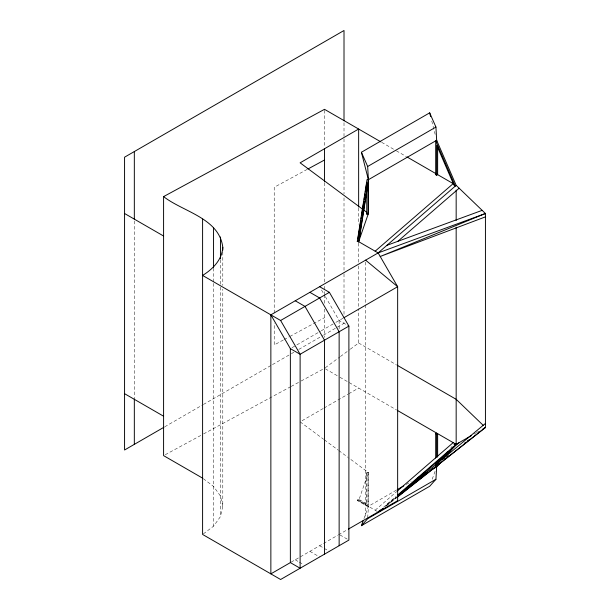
<?xml version="1.0" encoding="UTF-8"?>
<svg xmlns="http://www.w3.org/2000/svg" width="610" height="610" viewBox="0 0 610 610"><rect width="100%" height="100%" fill="white"/><g stroke="black" fill="none" stroke-linecap="round" stroke-linejoin="round"><path stroke-width="0.46" stroke-dasharray="3.05 2.29" d="M367.716 517.806L368.394 506.3L368.394 472.514L348.668 457.874M203.328 533.903L213.553 526.209L220.446 516.609L222.795 506.3L222.795 289.186M396.363 490.158L368.394 506.3L367.037 506.147L357.285 500.513L357.712 499.293L359.061 499.453L368.12 504.683L368.12 473.299L366.77 473.139L366.77 504.523L368.12 504.683M366.77 473.139L367.037 472.361L368.394 472.514L358.642 500.673L357.285 500.513M363.949 518.645L368.394 506.3L358.642 500.673L378.147 511.935M432.216 479.224L435.395 470.409M450.92 447.832L452.162 446.398M375.165 510.212L396.637 491.614M383.515 507.284L396.157 496.334M385.329 506.498L396.286 497.409M386.931 505.423L396.63 497.745M386.87 504.378L396.347 496.914M386.344 505.476L396.774 497.264M325.267 367.784L339.678 357.086M340.433 356.522L349.538 349.766M350.3 349.202L358.642 343.011L358.642 308.774M291.999 347.7L296.063 345.351M296.872 344.886L320.441 331.276M321.256 330.803L335.073 322.827M335.881 322.362L343.255 318.107M164.753 426.794L202.573 404.956M203.397 404.483L271.648 365.077M272.472 364.605L290.558 354.158M291.382 353.686L293.852 352.26M298.786 349.416L322.629 335.645M323.452 335.172L344.01 323.3L344.01 321.401M323.201 408.517L300.12 421.838L323.635 439.291M324.024 408.037L347.929 394.243M348.752 393.763L358.642 388.051M473.939 434.099L475.587 433.153M476.402 432.681L478.873 431.255M406.229 484.454L411.163 481.61M291.183 562.138L337.696 535.283M338.519 534.81L347.555 529.594M307.196 169.397L274.218 187.285L274.218 313.601M283.284 340.029L274.218 344.947L274.218 323.102M284.108 339.579L289.056 336.895M289.88 336.445L324.505 317.673M165.249 454.717L202.772 434.373M203.603 433.916L290.322 386.885M291.153 386.435L300.326 381.463M301.157 381.006L323.674 368.798M381.662 142.328L395.638 150.395M396.34 150.807L406.176 156.48M325.336 296.59L339.137 320.486L348.889 326.114M358.642 343.011L396.34 364.772M325.321 368.814L339.137 376.797M339.945 377.262L396.416 409.867M357.712 499.293L366.77 504.523M339.945 534.924L348.889 540.086M319.632 545.714L329.385 551.348M309.88 551.348L319.632 556.976M295.248 559.789L298.496 561.673M299.312 562.138L303.376 564.486M324.398 439.856L338.054 449.997M338.809 450.554L347.913 457.317M203.328 478.697L213.553 486.391L220.446 495.999L222.795 506.3M321.531 289.994L324.863 295.766M431.773 121.077L435.502 135.725M367.037 472.361L367.037 506.147M365.619 262.048L365.619 303.948M365.619 304.901L365.619 518.21M358.642 207.972L358.642 224.137M358.642 243.154L358.642 262.178M358.642 265.983L358.642 307.821M344.01 122.717L344.01 137.921M344.01 138.874L344.01 194.01M344.01 197.815L344.01 272.914M344.01 273.867L344.01 315.698M339.137 320.486L339.137 329.042M324.505 110.265L324.505 146.873M324.505 182.802L324.505 282.529M324.505 286.326L324.505 293.928M324.505 294.874L324.505 303.422M324.505 309.125L324.505 337.376M222.795 252.044L222.795 285.373M220.446 259.829L220.446 286.494M220.446 287.112L220.446 516.609M213.553 268.141L213.553 282.605M213.553 283.383L213.553 526.209M134.33 220.957L134.33 397.781"/><path stroke-width="0.91" d="M363.316 520.406L361.41 525.69L429.676 486.277L435.937 479.277L436.661 466.886L439.711 463.364M357.285 241.499L367.037 179.561L368.394 179.714L436.661 140.3L435.937 127.071L429.676 112.842L361.41 152.256L368.394 179.714L368.394 213.5L358.642 241.651L357.285 241.499L357.712 240.279M358.001 238.418L360.777 220.789M361.074 218.929L361.364 217.076M361.654 215.223L363.85 201.3M364.139 199.447L364.429 197.587M364.727 195.734L365.016 193.873M365.306 192.02L366.77 182.741L366.77 184.639M359.061 240.431L368.12 182.893L368.12 214.278L366.77 214.125L366.77 190.35M202.596 478.149L163.587 455.624L163.587 196.603C182.962 211.815 219.31 218.09 222.795 247.286C222.055 259.852 212.753 269.162 202.596 275.438L280.615 320.486L300.12 354.265L300.12 568.238L290.368 562.611L270.863 573.873L270.863 314.851L378.147 252.914L485.43 213.5L485.43 427.473L397.377 497.158M366.77 214.125L367.037 213.34M447.824 451.408L436.661 464.294L436.661 461.473M438.254 463.013L440.74 460.154M441.975 458.72L444.454 455.853M439.345 463.226L435.685 467.451L435.685 462.754M442.395 459.704L452.757 447.74M445.803 456.326L454.343 446.474M361.41 525.69L367.67 518.698L435.937 479.277M375.165 251.19L453.184 183.625M361.41 152.256L367.67 166.484L368.394 179.714L358.642 241.651L378.147 252.914L456.166 185.349L436.661 140.3L436.661 142.176M397.812 241.339L459.155 188.215M397.354 490.989L453.184 442.639M380.16 510.189L378.147 511.935L380.381 510.173M397.583 495.099L456.166 444.362L456.166 227.187M459.155 442.639L397.812 495.762L424.682 474.611M382.409 508.915L380.213 510.738L383.202 508.374M397.75 496.197L485.43 423.477M444.088 459.33L445.582 458.156M447.077 456.982L448.563 455.8M464.24 443.462L465.735 442.288M467.229 441.114L468.716 439.94M397.514 496.685L485.43 427.473L482.975 428.883M367.67 166.484L435.937 127.071M485.43 216.878L380.213 256.497L485.43 213.5L456.166 185.349L455.19 185.905L435.685 140.864L435.685 174.651L436.661 174.086M435.685 174.651L436.661 175.207L437.637 174.651L437.637 145.523M280.615 320.486L329.385 292.327L348.889 326.114L348.889 540.086L280.615 579.5L202.596 534.451L202.596 219.127M344.078 317.627L397.651 286.7L378.147 252.914M163.93 427.274L124.57 449.997L124.57 157.189L344.01 30.5L344.01 120.81M348.889 326.114L300.12 354.265L290.368 348.638L270.863 314.851M435.685 458.064L435.685 433.664L436.661 433.1M435.685 433.664L436.661 434.228L437.637 433.664L437.637 457.149M454.999 443.683L454.023 444.248L455.19 444.926L471.477 435.525M397.179 489.678L403.759 485.88M417.743 477.805L427.618 472.109M430.08 470.684L436.661 466.886M348.371 529.122L397.651 500.673L397.651 286.7L365.619 260.15M163.587 196.603L324.505 109.327L380.838 141.855M308.019 168.947L324.505 160.011M386.87 245.357L482.159 210.351M406.992 156.953L453.71 183.923M455.19 185.905L454.023 185.234L436.661 145.142L436.661 175.207M319.632 286.7L329.385 292.327M309.88 292.327L319.632 297.962L339.137 331.741L339.137 545.714M295.248 300.776L305 306.403L324.505 340.189L324.505 554.162M397.163 365.245L456.166 399.314L483.387 425.505M124.57 213.5L163.587 236.024M397.24 410.339L456.166 444.362M124.57 393.686L163.587 416.211M366.877 212.371L300.12 162.824L358.642 129.038L358.642 207.019M429.676 112.842L430.607 116.502M456.166 190.099L456.166 220.53M437.637 460.908L437.637 463.73M436.661 434.228L436.661 456.776M358.642 240.302L358.642 242.208M324.505 148.749L324.505 181.856M290.368 348.638L290.368 562.611M222.795 247.286L222.795 250.138M220.446 236.977L220.446 258.884M213.553 227.377L213.553 267.371M134.33 151.562L134.33 219.059M134.33 398.734L134.33 444.362"/></g></svg>
